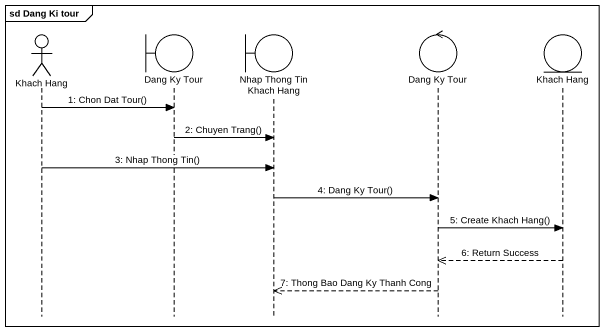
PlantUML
@startuml
mainframe sd Dang Ki tour
hide footbox
actor "Khach Hang" as Khach_Hang
boundary "Dang Ky Tour" as Dang_Ky_Tour
boundary "Nhap Thong Tin Khach Hang" as Nhap_Thong_Tin_Khach_Hang
control "Dang Ky Tour" as Dang_Ky_Tour_2
entity "Khach Hang" as Khach_Hang_2

Khach_Hang -> Dang_Ky_Tour : 1: Chon Dat Tour()
Dang_Ky_Tour -> Nhap_Thong_Tin_Khach_Hang : 2: Chuyen Trang()
Khach_Hang -> Nhap_Thong_Tin_Khach_Hang : 3: Nhap Thong Tin()
Nhap_Thong_Tin_Khach_Hang -> Dang_Ky_Tour_2 : 4: Dang Ky Tour()
Dang_Ky_Tour_2 -> Khach_Hang_2 : 5: Create Khach Hang()
Khach_Hang_2 -->> Dang_Ky_Tour_2 : 6: Return Success
Dang_Ky_Tour_2 -->> Nhap_Thong_Tin_Khach_Hang : 7: Thong Bao Dang Ky Thanh Cong
@enduml
